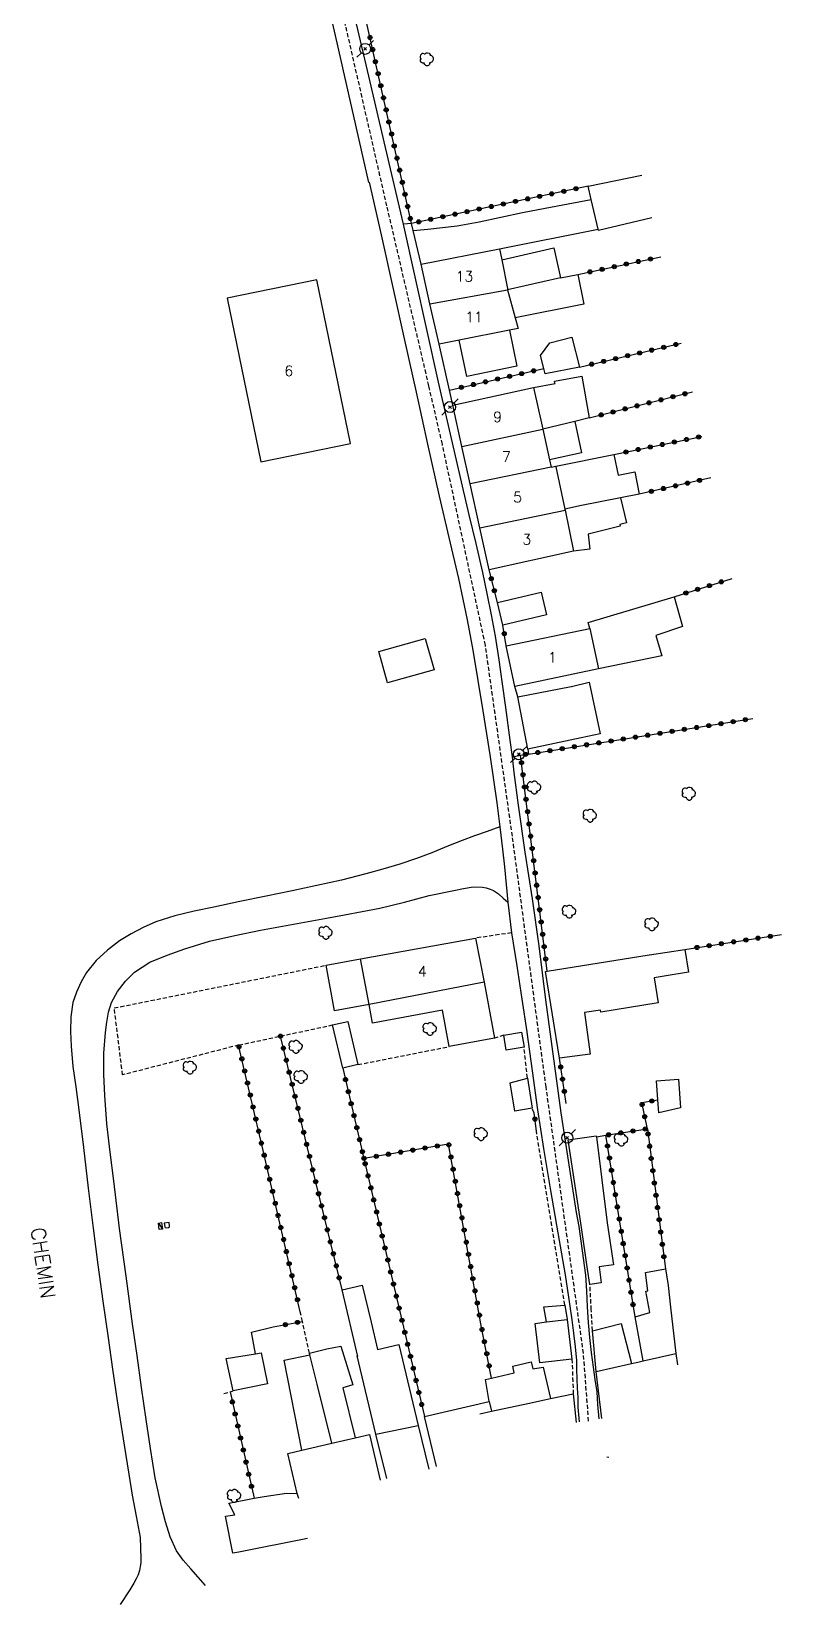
# Model space of a CAD drawing. Header units: millimetres. Extents: x 139000 to 140000, y 123999 to 125000.
# Drawn here: x 139695.1 to 139786.1, y 124371.7 to 124562.6 of the extents above; entities that cross this region are included whole.
import ezdxf
from ezdxf.enums import TextEntityAlignment as Align

# ---------------------------------------------------------------- set-up
doc = ezdxf.new("R2010")
doc.units = ezdxf.units.MM
doc.linetypes.add('DASHED', pattern=[0.75, 0.5, -0.25])
doc.layers.get('0').update_dxf_attribs({"linetype": 'CONTINUOUS'})
for name, color, linetype in [('W0001', 6, 'DASHED'), ('W0008', 7, 'CONTINUOUS'), ('W0014', 7, 'CONTINUOUS'), ('W0017', 7, 'CONTINUOUS'), ('W0071', 7, 'CONTINUOUS'), ('W0101', 7, 'CONTINUOUS'), ('W0104', 1, 'CONTINUOUS'), ('W0112', 1, 'DASHED'), ('W0300', 7, 'CONTINUOUS'), ('W0323', 7, 'CONTINUOUS'), ('W0330', 7, 'CONTINUOUS'), ('W0438', 7, 'CONTINUOUS'), ('W0473', 7, 'CONTINUOUS'), ('W0989', 7, 'CONTINUOUS'), ('W0991', 7, 'CONTINUOUS'), ('W1102', 7, 'CONTINUOUS')]:
    doc.layers.add(name, color=color, linetype=linetype)
doc.styles.get("Standard").update_dxf_attribs({"font": 'romans.shx', "width": 0.85})

# ---------------------------------------------------------------- blocks, each defined once
blk = doc.blocks.new('T473')
for p, q in [((-0.166667, 0.166667), (0.166667, -0.166667)), ((-0.166667, -0.166667), (0.166667, 0.166667)), ((0.500001, 0.500001), (1.000002, 1.000002)), ((-1.000002, -1.000002), (-0.500001, -0.500001))]:
    blk.add_line(p, q)
blk.add_ellipse((0, 0), major_axis=(0.471405, 0.471405), ratio=1, start_param=5.4977871438, end_param=11.780972451)
blk = doc.blocks.new('T300')
for p, q in [((-0.8, 0.51), (-0.86, 0.34)), ((-0.86, 0.34), (-0.86, 0.17)), ((-0.86, 0.17), (-0.74, 0.06)), ((-0.69, 0.63), (-0.8, 0.51)), ((-0.8, -0.06), (-0.74, 0.06)), ((-0.74, 0.06), (-0.69, 0.11)), ((-0.57, 0.69), (-0.69, 0.63)), ((-0.46, 0.69), (-0.57, 0.69)), ((-0.29, 0.63), (-0.46, 0.69)), ((-0.29, 0.63), (-0.17, 0.74)), ((-0.23, 0.57), (-0.29, 0.63)), ((-0.17, 0.74), (-0.06, 0.8)), ((-0.06, 0.8), (0.06, 0.8)), ((0.06, 0.8), (0.23, 0.74)), ((0.23, 0.74), (0.34, 0.63)), ((0.34, 0.63), (0.4, 0.51)), ((0.46, 0.46), (0.34, 0.46)), ((0.4, 0.51), (0.4, 0.46)), ((0.57, 0.4), (0.46, 0.46)), ((0.57, 0.4), (0.69, 0.29)), ((0.69, 0.29), (0.74, 0.17)), ((0.74, 0.06), (0.69, -0.17)), ((0.74, 0.17), (0.74, 0.06)), ((-0.8, -0.17), (-0.8, -0.06)), ((-0.8, -0.23), (-0.8, -0.17)), ((-0.74, -0.34), (-0.8, -0.23)), ((-0.69, -0.4), (-0.74, -0.34)), ((-0.51, -0.46), (-0.69, -0.4)), ((-0.4, -0.46), (-0.51, -0.46)), ((-0.4, -0.46), (-0.34, -0.46)), ((-0.34, -0.46), (-0.34, -0.4)), ((-0.34, -0.51), (-0.34, -0.46)), ((-0.29, -0.63), (-0.34, -0.51)), ((-0.17, -0.74), (-0.29, -0.63)), ((-0.06, -0.8), (-0.17, -0.74)), ((0.06, -0.8), (-0.06, -0.8)), ((0.17, -0.74), (0.06, -0.8)), ((0.23, -0.69), (0.17, -0.74)), ((0.29, -0.46), (0.23, -0.46)), ((0.29, -0.63), (0.23, -0.69)), ((0.46, -0.4), (0.29, -0.46)), ((0.34, -0.51), (0.29, -0.63)), ((0.34, -0.51), (0.34, -0.46)), ((0.57, -0.34), (0.46, -0.4)), ((0.63, -0.29), (0.57, -0.34)), ((0.69, -0.17), (0.63, -0.29))]:
    blk.add_line(p, q)
blk = doc.blocks.new('T438')
for p, q in [((-0.4, 0.2), (0.4, 0.2)), ((-0.4, -0.2), (-0.4, 0.2)), ((0.15, 1.1), (-0.3, 1.1)), ((-0.3, 1.1), (-0.3, 0.5)), ((-0.3, 0.5), (0.15, 0.5)), ((0.3, 0.65), (0.3, 0.95)), ((0.4, 0.2), (0.4, -0.2))]:
    blk.add_line(p, q)
at = {"flags": 128}
for points in [[(-0.4, -0.2), (0.4, 0.2)], [(0.4, -0.2), (-0.4, -0.2)]]:
    blk.add_lwpolyline(points, dxfattribs=at)
for centre, major_axis, start_param, end_param in [((0.15, 0.95), (0.106, -0.106), 0.785398, 2.356194), ((0.15, 0.65), (0.106, 0.106), 3.926991, 5.497787)]:
    blk.add_ellipse(centre, major_axis=major_axis, ratio=1, start_param=start_param, end_param=end_param)
blk = doc.blocks.new('t323o')
at = {"color": 0, "linetype": 'Continuous'}
for radius in [0.25, 0.15]:
    blk.add_circle((0, 0), radius, dxfattribs=at)

msp = doc.modelspace()

# ---------------------------------------------------------------- linework, layer by layer
at = {"layer": 'W0001'}
msp.add_lwpolyline([(139762.7, 124393.97), (139762.08, 124402.2), (139757.54, 124434.52), (139753.45, 124464.96), (139750.18, 124488.14), (139744.96, 124512.51), (139743.32, 124519.61), (139738.23, 124541.44), (139733.23, 124563.32), (139728.43, 124583.81), (139724.43, 124601.89), (139724.34, 124601.98), (139719.76, 124622.19), (139713.08, 124650.6), (139707.03, 124676)], dxfattribs=at)
at = {"layer": 'W0008'}
for points in [[(139740.24, 124539.2), (139738.06, 124548.53), (139735.89, 124557.85), (139733.71, 124567.18), (139730.89, 124579.3), (139728.08, 124591.43), (139725.28, 124603.56), (139722.32, 124616.6), (139719.38, 124629.64), (139716.38, 124642.67), (139713.7, 124653.9), (139710.97, 124665.12), (139708.35, 124676)], [(139723.2, 124600.12), (139723.76, 124597.72), (139727.87, 124579.91), (139731.94, 124562.1), (139736.01, 124544.28)], [(139736.1, 124544.32), (139737.52, 124537.93), (139738.94, 124531.53), (139740.36, 124525.13), (139741.77, 124518.82), (139743.17, 124512.51), (139744.58, 124506.2), (139745.74, 124501.21), (139746.9, 124496.23), (139747.96, 124491.22), (139748.65, 124487.54), (139749.28, 124483.85), (139749.88, 124480.16), (139750.75, 124474.58), (139751.56, 124468.99), (139751.92, 124466.08), (139752.25, 124463.39), (139752.48, 124461.24), (139752.7, 124459.08), (139752.92, 124456.93)], [(139757.5, 124445.08), (139756.7, 124451.64), (139755.88, 124457.33), (139755.02, 124463.02), (139754.2, 124468.71), (139753.69, 124472.66), (139753.45, 124474.57)], [(139752.92, 124456.93), (139753.36, 124453.23)], [(139761.24, 124419.29), (139759.37, 124431.38), (139757.5, 124445.08)], [(139755.19, 124441.2), (139755.2, 124441.16), (139755.86, 124436.46), (139756.51, 124431.75), (139757.21, 124427.05), (139758.07, 124421.94), (139758.98, 124416.84), (139759.85, 124411.73), (139760.39, 124408.22), (139760.68, 124406.28), (139760.88, 124404.64), (139761.08, 124402.99), (139761.22, 124401.35), (139761.25, 124400.23), (139761.26, 124399.1), (139761.3, 124397.98), (139761.41, 124396.83), (139761.4, 124395.67), (139761.55, 124393.88)], [(139764, 124394.27), (139763.82, 124396.01), (139763.75, 124397.51), (139763.5, 124399.01), (139763.28, 124400.51), (139763.06, 124402.31), (139762.86, 124404.12), (139762.7, 124405.93), (139762.58, 124407.85), (139762.48, 124409.78), (139762.36, 124411.7), (139761.56, 124417.6), (139761.24, 124419.29)]]:
    msp.add_lwpolyline(points, dxfattribs=at)
at = {"layer": 'W0014'}
for points in [[(139741.21, 124539.31), (139740.24, 124539.2)], [(139753.45, 124474.57), (139753.19, 124476.6), (139752.67, 124480.55), (139752.27, 124483.44), (139751.87, 124486.33), (139751.41, 124489.21), (139750.93, 124491.8), (139750.41, 124494.38), (139749.86, 124496.96), (139749.07, 124500.45), (139748.23, 124503.93), (139747.4, 124507.41), (139746.42, 124511.62), (139745.45, 124515.84), (139744.49, 124520.06), (139743.06, 124526.44), (139741.65, 124532.82), (139740.24, 124539.2)], [(139742.37, 124534.35), (139741.42, 124538.44), (139741.21, 124539.31)], [(139746.21, 124517.23), (139745.81, 124519.08), (139744.58, 124524.67)], [(139755.32, 124475.5), (139755.4, 124474.92)], [(139753.45, 124474.57), (139754.45, 124474.77)], [(139753.36, 124453.23), (139753.98, 124449.21), (139754.59, 124445.19), (139755.19, 124441.2)], [(139765.17, 124389.58), (139764.93, 124389.6)]]:
    msp.add_lwpolyline(points, dxfattribs=at)
at = {"layer": 'W0017'}
for points in [[(139741.42, 124538.44), (139743.2, 124538.61), (139744.98, 124538.79), (139746.76, 124539.01), (139749.41, 124539.49), (139752.04, 124540.06), (139754.67, 124540.63), (139757.45, 124541.17), (139760.23, 124541.69), (139763.02, 124542.22)], [(139751.9, 124536.22), (139763.88, 124538.6)]]:
    msp.add_lwpolyline(points, dxfattribs=at)
at = {"layer": 'W0071'}
for points in [[(139751.92, 124466.08), (139750.39, 124465.53), (139748.87, 124464.98), (139747.35, 124464.41), (139745.51, 124463.68), (139743.67, 124462.94), (139741.82, 124462.24), (139739.79, 124461.56), (139737.73, 124460.94), (139735.67, 124460.37), (139732.71, 124459.62), (139729.73, 124458.96), (139726.75, 124458.32), (139723.58, 124457.67), (139720.41, 124457.04), (139717.25, 124456.35), (139714.87, 124455.84), (139712.49, 124455.29), (139710.2, 124454.54), (139708.68, 124453.87), (139707.21, 124453.12), (139705.81, 124452.24), (139704.33, 124451.12), (139702.96, 124449.86), (139701.81, 124448.43), (139701.13, 124447.27), (139700.57, 124446.03), (139700.15, 124444.75), (139699.89, 124443.03), (139699.86, 124441.24), (139699.92, 124439.46), (139700.12, 124436.99), (139700.48, 124434.53), (139700.84, 124432.06), (139701.42, 124427.16), (139702, 124422.26), (139702.6, 124417.37), (139703.18, 124412.94), (139703.78, 124408.52), (139704.4, 124404.1), (139704.95, 124400.26), (139705.51, 124396.42), (139706.1, 124392.59), (139706.51, 124390.06), (139706.93, 124387.53), (139707.33, 124385), (139707.82, 124382.43), (139708.3, 124379.86), (139708.4, 124377.29), (139708.37, 124376.8), (139708.32, 124376.32), (139708.23, 124375.85), (139708.05, 124375.32), (139707.82, 124374.82), (139707.55, 124374.32), (139707.3, 124373.9), (139707.04, 124373.49), (139705.89, 124371.72)], [(139716.21, 124374.04), (139714.44, 124376.07), (139713.52, 124377.12), (139712.72, 124378.23), (139711.94, 124379.94), (139711.39, 124381.77), (139710.9, 124383.62), (139710.11, 124387.1), (139709.55, 124390.64), (139709.03, 124394.19), (139708.45, 124398.06), (139707.92, 124401.93), (139707.39, 124405.8), (139706.59, 124411.58), (139705.81, 124417.36), (139705.09, 124423.15), (139704.66, 124426.6), (139704.26, 124430.04), (139704, 124433.49), (139703.9, 124436.05), (139703.88, 124438.61), (139704.08, 124441.14), (139704.24, 124442.37), (139704.46, 124443.59), (139704.82, 124444.75), (139705.56, 124446.1), (139706.52, 124447.35), (139707.61, 124448.44), (139709.46, 124449.65), (139711.57, 124450.53), (139713.72, 124451.29), (139716.72, 124452.21), (139719.8, 124452.9), (139722.89, 124453.53), (139725.56, 124454.04), (139728.24, 124454.51), (139730.92, 124454.99), (139733.08, 124455.39), (139735.24, 124455.8), (139737.39, 124456.23), (139740.37, 124456.96), (139743.35, 124457.74), (139746.35, 124458.35), (139747.52, 124458.59), (139748.68, 124458.8), (139749.83, 124458.78), (139750.29, 124458.68), (139750.74, 124458.53), (139751.17, 124458.35), (139751.79, 124457.94), (139752.35, 124457.44), (139752.92, 124456.93)]]:
    msp.add_lwpolyline(points, dxfattribs=at)
at = {"layer": 'W0101'}
for points in [[(139742.37, 124534.35), (139751.9, 124536.22), (139752.16, 124534.9), (139752.85, 124531.39), (139752.88, 124531.26)], [(139743.46, 124529.54), (139742.37, 124534.35)], [(139752.88, 124531.26), (139753.81, 124527.85), (139754.16, 124526.56), (139753.11, 124526.35), (139747, 124525.15), (139744.58, 124524.67)], [(139744.58, 124524.67), (139743.46, 124529.54)], [(139746.21, 124517.23), (139756, 124519.4), (139757.13, 124514.32)], [(139747.32, 124512.24), (139746.21, 124517.23)], [(139757.13, 124514.32), (139757.95, 124510.62), (139758.15, 124509.73)], [(139748.32, 124507.69), (139747.32, 124512.24)], [(139758.15, 124509.73), (139758.73, 124509.85), (139758.74, 124509.79), (139758.74, 124509.78), (139759.82, 124504.65)], [(139749.5, 124502.35), (139748.32, 124507.69)], [(139759.82, 124504.65), (139759.84, 124504.52), (139760.88, 124499.55), (139750.62, 124497.27)], [(139750.62, 124497.27), (139749.5, 124502.35)], [(139752.71, 124488.05), (139762.86, 124490.17), (139763.89, 124485.24), (139753.76, 124483.12)], [(139753.76, 124483.12), (139752.71, 124488.05)], [(139750.04, 124447.23), (139736.09, 124444.52), (139735.02, 124450.05), (139748.99, 124452.58)], [(139748.99, 124452.58), (139750.04, 124447.23)], [(139763.6, 124399.98), (139767.91, 124400.97), (139768.66, 124401.14)], [(139768.66, 124401.14), (139769.3, 124401.29), (139773.28, 124402.2), (139773.47, 124400.81)], [(139764.3, 124394.31), (139763.6, 124399.98)], [(139755.32, 124396.11), (139758.07, 124396.7), (139760.84, 124397.29)], [(139760.84, 124397.29), (139761.19, 124393.82)], [(139749.5, 124394.87), (139749.5, 124394.87), (139750.92, 124395.17), (139755.32, 124396.11)], [(139738.22, 124387.02), (139736.87, 124392.38), (139742.02, 124393.46), (139743.31, 124388.16)], [(139727.55, 124384.6), (139727.33, 124385.19), (139726.2, 124390.06), (139727.93, 124390.46), (139731.56, 124391.3)], [(139731.56, 124391.3), (139734.37, 124391.95), (139736.13, 124392.35), (139737.42, 124386.82)]]:
    msp.add_lwpolyline(points, dxfattribs=at)
msp.add_lwpolyline([(139718.85, 124530.22), (139722.94, 124510.36), (139733.82, 124512.6), (139729.73, 124532.46), (139718.85, 124530.22)], close=True, dxfattribs=at)
at = {"layer": 'W0104'}
for points in [[(139770.36, 124539.96), (139763.92, 124538.43), (139763.88, 124538.6), (139763.02, 124542.22), (139762.63, 124543.82), (139769.15, 124545.14)], [(139752.16, 124534.9), (139758.5, 124536.32), (139759.31, 124532.7), (139752.88, 124531.26)], [(139759.31, 124532.7), (139761.41, 124533.11), (139762.12, 124529.49), (139753.81, 124527.85)], [(139753.11, 124526.35), (139754, 124521.99), (139747.91, 124520.74), (139747, 124525.15)], [(139756, 124519.4), (139758.63, 124519.86), (139758.62, 124519.91), (139758.56, 124520.16), (139761.87, 124520.75), (139762.76, 124515.7), (139761.01, 124515.27), (139757.13, 124514.32)], [(139761.01, 124515.27), (139761.83, 124511.47), (139757.95, 124510.62)], [(139758.73, 124509.85), (139765.77, 124511.27), (139766.27, 124508.76), (139768.3, 124509.17), (139768.85, 124506.47), (139766.55, 124506.01), (139761.85, 124505.06), (139759.82, 124504.65)], [(139766.55, 124506.01), (139767.3, 124502.98), (139766.47, 124502.78), (139766.52, 124502.55), (139762.64, 124501.59), (139762.86, 124499.78), (139760.88, 124499.55)], [(139762.86, 124490.17), (139762.65, 124490.86), (139773.07, 124494), (139774.08, 124490.41), (139770.85, 124489.3), (139771.6, 124486.82), (139763.89, 124485.24)], [(139736.09, 124444.52), (139731.88, 124443.76), (139730.87, 124449.29), (139735.02, 124450.05)], [(139750.04, 124447.23), (139751.29, 124440.43), (139745.78, 124439.42), (139744.97, 124443.84), (139736.5, 124442.28), (139736.09, 124444.52)], [(139769.3, 124401.29), (139768.33, 124406.64), (139770.13, 124407.16), (139769.66, 124409.74), (139769.88, 124409.78), (139769.62, 124412.02), (139772.02, 124412.46), (139772.35, 124410.43), (139772.65, 124407.79), (139773.28, 124402.2)], [(139736.87, 124392.38), (139734.61, 124401.88), (139734.72, 124401.83), (139732.8, 124409.91), (139735.24, 124410.49), (139736.32, 124405.97), (139737.11, 124402.66), (139739.68, 124403.27), (139742.02, 124393.46)], [(139757.59, 124406.01), (139757.28, 124407.86), (139759.8, 124408.06), (139760.09, 124406.31)], [(139763.6, 124399.98), (139763.18, 124404.94), (139766.67, 124405.83), (139767.91, 124400.97)], [(139727.93, 124390.46), (139725.75, 124401.37), (139728.89, 124402), (139728.84, 124402.22), (139730.95, 124402.73), (139732.65, 124403.07), (139734.08, 124398.37), (139732.9, 124398.01), (139734.37, 124391.95)], [(139731.56, 124391.3), (139729.77, 124398.46), (139728.89, 124402)], [(139744.25, 124388.48), (139744.25, 124388.48), (139742.8, 124394.53), (139750.65, 124396.36), (139750.18, 124399.03), (139750.93, 124399.2), (139753.69, 124399.85), (139753.5, 124400.65), (139755.73, 124401.17), (139755.92, 124400.31), (139757.18, 124400.53), (139758.07, 124396.7)], [(139750.65, 124396.36), (139750.92, 124395.17)], [(139728.62, 124379.72), (139720.27, 124378.09), (139719.55, 124377.95), (139718.65, 124382.46), (139719.78, 124382.62), (139719.04, 124384.03), (139722.12, 124384.61), (139723.34, 124384.83), (139726.07, 124385.22), (139727.33, 124385.19)]]:
    msp.add_lwpolyline(points, dxfattribs=at)
for points in [[(139757.42, 124521.07), (139757.26, 124521.7), (139756.86, 124523.29), (139757.98, 124524.8), (139760.68, 124525.49), (139761.6, 124521.88)], [(139752.29, 124490.54), (139751.64, 124493.29), (139756.95, 124494.56), (139757.6, 124491.81)], [(139742.88, 124488.95), (139743.96, 124485.13), (139738.31, 124483.54), (139737.24, 124487.37)], [(139754.1, 124481.84), (139760.6, 124483.13), (139760.61, 124483.13), (139762.77, 124483.62), (139764.1, 124477.37), (139761.81, 124476.88), (139755.32, 124475.5)], [(139759.16, 124438.03), (139757.46, 124448.54), (139757.68, 124448.57), (139770.05, 124450.57), (139770.07, 124450.57), (139774.37, 124451.22), (139774.81, 124448.45), (139771.87, 124447.97), (139770.67, 124447.78), (139770.66, 124447.78), (139771.15, 124444.72), (139764.18, 124443.59), (139764.14, 124443.85), (139762.22, 124443.54), (139762.88, 124438.51)], [(139733.48, 124442.48), (139734.72, 124437.23), (139732.88, 124436.8), (139731.65, 124442.05)], [(139752.42, 124440.8), (139754.57, 124441.15), (139754.87, 124439.33), (139752.71, 124438.98)], [(139753.18, 124435.04), (139755.27, 124435.6), (139755.86, 124431.94), (139753.74, 124431.59)], [(139770.94, 124435.28), (139773.62, 124435.45), (139773.85, 124431.98), (139771.2, 124431.39), (139771.09, 124432.95)], [(139762.58, 124412.43), (139761.82, 124417.45), (139760.21, 124428.09), (139763.63, 124428.6), (139763.65, 124428.49), (139764.97, 124418.03), (139765.73, 124412.95), (139763.98, 124412.69), (139764.22, 124410.77), (139762.86, 124410.56)], [(139760.68, 124401.51), (139756.8, 124401.04), (139756.21, 124405.84), (139757.59, 124406.01), (139760.09, 124406.31)], [(139722.98, 124402.25), (139723.76, 124398.5), (139719.58, 124397.63), (139718.75, 124401.59), (139722.28, 124402.14)]]:
    msp.add_lwpolyline(points, close=True, dxfattribs=at)
at = {"layer": 'W0112'}
for points in [[(139753.36, 124453.23), (139748.99, 124452.58)], [(139720.25, 124439.6), (139706.17, 124435.99), (139705.16, 124444.11), (139730.87, 124449.29)], [(139720.25, 124439.6), (139725.33, 124440.69), (139731.65, 124442.05)], [(139752.42, 124440.8), (139751.29, 124440.43)], [(139734.72, 124437.23), (139745.78, 124439.42)], [(139755.27, 124435.6), (139754.87, 124439.33)], [(139756.09, 124431.35), (139755.86, 124431.94)], [(139759.8, 124408.06), (139756.38, 124429.14)], [(139763.18, 124404.94), (139763.02, 124407.51), (139762.86, 124410.56)], [(139728.84, 124402.22), (139727.98, 124406.06), (139727.71, 124407.24)], [(139760.68, 124401.51), (139760.84, 124397.29)], [(139718.46, 124397.32), (139719.22, 124397.53), (139719.58, 124397.63)]]:
    msp.add_lwpolyline(points, dxfattribs=at)
at = {"layer": 'W0323'}
for points in [[(139762.63, 124543.82), (139741.21, 124539.31), (139732, 124580.64), (139730.77, 124586.18)], [(139761.41, 124533.11), (139771.46, 124535.26)], [(139761.6, 124521.88), (139773.93, 124524.76)], [(139745.81, 124519.08), (139757.26, 124521.7)], [(139762.76, 124515.7), (139775.3, 124518.86)], [(139765.77, 124511.27), (139776.45, 124513.46)], [(139777.52, 124508.43), (139768.85, 124506.47)], [(139751.64, 124493.29), (139750.62, 124497.27)], [(139773.07, 124494), (139780.1, 124496.23)], [(139752.71, 124488.05), (139752.29, 124490.54)], [(139754.1, 124481.84), (139753.76, 124483.12)], [(139757.68, 124448.57), (139754.45, 124474.77), (139755.4, 124474.92), (139782.63, 124479.22)], [(139774.37, 124451.22), (139786.1, 124453.02)], [(139729.19, 124424.64), (139725.33, 124440.69)], [(139727.71, 124407.24), (139723.22, 124426.8), (139720.25, 124439.6)], [(139759.96, 124432.5), (139759.16, 124438.03)], [(139732.88, 124436.8), (139735.45, 124425.86), (139742.8, 124394.53)], [(139756.38, 124429.14), (139756.09, 124431.35)], [(139769.83, 124429.45), (139769.14, 124432.63), (139771.09, 124432.95)], [(139763.65, 124428.49), (139764.78, 124428.67), (139769.83, 124429.45)], [(139769.83, 124429.45), (139772.02, 124412.46)], [(139749.72, 124405.35), (139745.72, 124427.59), (139735.45, 124425.86)], [(139768.33, 124406.64), (139764.78, 124428.67)], [(139732.8, 124409.91), (139729.19, 124424.64)], [(139724.44, 124405.4), (139727.98, 124406.06)], [(139750.93, 124399.2), (139749.72, 124405.35)], [(139719.22, 124397.53), (139722.12, 124384.61)]]:
    msp.add_lwpolyline(points, dxfattribs=at)
at = {"layer": 'W0330'}
msp.add_lwpolyline([(139722.28, 124402.14), (139721.81, 124404.76), (139724.44, 124405.4)], dxfattribs=at)
at = {"layer": 'W1102'}
for points in [[(139743.46, 124529.54), (139752.88, 124531.26)], [(139747.32, 124512.24), (139757.13, 124514.32)], [(139758.15, 124509.73), (139748.32, 124507.69)], [(139749.5, 124502.35), (139759.84, 124504.52)]]:
    msp.add_lwpolyline(points, dxfattribs=at)

# ---------------------------------------------------------------- block references
at = {"layer": 'W0300'}
for p in [(139743.11, 124559.22), (139756.12, 124470.85), (139774.9, 124470.1), (139762.89, 124467.43), (139760.36, 124455.79), (139730.83, 124453.22), (139770.38, 124454.25), (139743.47, 124441.55), (139727.2, 124439.39), (139714.36, 124436.87), (139727.82, 124435.73), (139749.66, 124428.8), (139766.68, 124428.12), (139719.73, 124384.9)]:
    msp.add_blockref('T300', p, dxfattribs=at)
at = {"layer": 'W0323'}
for p, rotation in [((139736.19, 124561.86), 102.5637335076352), ((139736.51, 124560.4), 102.5637335076352), ((139736.84, 124558.93), 102.5637335076352), ((139737.17, 124557.47), 102.5637335076352), ((139737.49, 124556.01), 102.5637335076352), ((139737.82, 124554.54), 102.5637335076352), ((139738.14, 124553.08), 102.5637335076352), ((139738.47, 124551.61), 102.5637335076352), ((139738.8, 124550.15), 102.5637335076352), ((139739.12, 124548.69), 102.5637335076352), ((139739.45, 124547.22), 102.5637335076352), ((139739.78, 124545.76), 102.5637335076352), ((139740.1, 124544.29), 102.5637335076352), ((139761.17, 124543.51), 191.9022723228705), ((139740.43, 124542.83), 102.5637335076352), ((139752.36, 124541.66), 191.9022723228705), ((139753.83, 124541.97), 191.9022723228705), ((139755.3, 124542.28), 191.9022723228705), ((139756.76, 124542.58), 191.9022723228705), ((139758.23, 124542.89), 191.9022723228705), ((139759.7, 124543.2), 191.9022723228705), ((139740.75, 124541.36), 102.5637335076352), ((139741.08, 124539.9), 102.5637335076352), ((139743.55, 124539.8), 191.9022723228705), ((139745.02, 124540.11), 191.9022723228705), ((139746.49, 124540.42), 191.9022723228705), ((139747.96, 124540.73), 191.9022723228705), ((139749.42, 124541.04), 191.9022723228705), ((139750.89, 124541.35), 191.9022723228705), ((139742.09, 124539.49), 191.9022723228705), ((139765.81, 124534.05), 12.07209000532335), ((139767.28, 124534.37), 12.07209000532335), ((139768.74, 124534.68), 12.07209000532335), ((139770.21, 124534.99), 12.07209000532335), ((139762.87, 124533.43), 12.07209000532335), ((139764.34, 124533.74), 12.07209000532335), ((139773.28, 124524.61), 13.16874873319778), ((139764.52, 124522.56), 13.16874873319778), ((139765.98, 124522.9), 13.16874873319778), ((139767.44, 124523.25), 13.16874873319778), ((139768.9, 124523.59), 13.16874873319778), ((139770.36, 124523.93), 13.16874873319778), ((139771.82, 124524.27), 13.16874873319778), ((139753.12, 124520.75), 12.8557128877244), ((139754.58, 124521.08), 12.8557128877244), ((139756.04, 124521.42), 12.8557128877244), ((139763.06, 124522.22), 13.16874873319778), ((139747.27, 124519.42), 12.8557128877244), ((139748.73, 124519.75), 12.8557128877244), ((139750.19, 124520.08), 12.8557128877244), ((139751.66, 124520.42), 12.8557128877244), ((139774.4, 124518.63), 14.1462149613328), ((139767.13, 124516.8), 14.1462149613328), ((139768.58, 124517.17), 14.1462149613328), ((139770.03, 124517.53), 14.1462149613328), ((139771.49, 124517.9), 14.1462149613328), ((139772.94, 124518.27), 14.1462149613328), ((139764.22, 124516.07), 14.1462149613328), ((139765.67, 124516.43), 14.1462149613328), ((139774.58, 124513.08), 11.63223332960269), ((139776.05, 124513.38), 11.63223332960269), ((139767.24, 124511.57), 11.63223332960269), ((139768.71, 124511.87), 11.63223332960269), ((139770.18, 124512.17), 11.63223332960269), ((139771.64, 124512.48), 11.63223332960269), ((139773.11, 124512.78), 11.63223332960269), ((139771.78, 124507.13), 192.7296363465251), ((139773.24, 124507.46), 192.7296363465251), ((139774.7, 124507.79), 192.7296363465251), ((139776.16, 124508.12), 192.7296363465251), ((139770.31, 124506.8), 192.7296363465251), ((139750.89, 124496.2), 104.3710060759612), ((139778.79, 124495.81), 17.57938072532846), ((139751.27, 124494.75), 104.3710060759612), ((139774.5, 124494.46), 17.57938072532846), ((139775.93, 124494.91), 17.57938072532846), ((139777.36, 124495.36), 17.57938072532846), ((139752.47, 124489.53), 99.5478826516997), ((139778.76, 124478.61), 8.971010005645311), ((139780.24, 124478.84), 8.971010005645311), ((139781.72, 124479.08), 8.971010005645311), ((139766.91, 124476.74), 8.971010005645311), ((139768.39, 124476.97), 8.971010005645311), ((139769.87, 124477.2), 8.971010005645311), ((139771.35, 124477.44), 8.971010005645311), ((139772.83, 124477.67), 8.971010005645311), ((139774.32, 124477.91), 8.971010005645311), ((139775.8, 124478.14), 8.971010005645311), ((139777.28, 124478.37), 8.971010005645311), ((139755.05, 124474.87), 8.991247277543886), ((139756.54, 124475.1), 8.971010005645311), ((139758.02, 124475.33), 8.971010005645311), ((139759.5, 124475.57), 8.971010005645311), ((139760.98, 124475.8), 8.971010005645311), ((139762.46, 124476.04), 8.971010005645311), ((139763.94, 124476.27), 8.971010005645311), ((139765.43, 124476.5), 8.971010005645311), ((139754.56, 124473.88), 97.01623656816099), ((139754.75, 124472.4), 97.01623656816099), ((139754.93, 124470.91), 97.01623656816099), ((139755.11, 124469.42), 97.01623656816099), ((139755.3, 124467.93), 97.01623656816099), ((139755.48, 124466.44), 97.01623656816099), ((139755.66, 124464.95), 97.01623656816099), ((139755.85, 124463.46), 97.01623656816099), ((139756.03, 124461.97), 97.01623656816099), ((139756.21, 124460.49), 97.01623656816099), ((139756.4, 124459), 97.01623656816099), ((139756.58, 124457.51), 97.01623656816099), ((139756.76, 124456.02), 97.01623656816099), ((139756.95, 124454.53), 97.01623656816099), ((139757.13, 124453.04), 97.01623656816099), ((139778.81, 124451.9), 8.729880275703344), ((139780.3, 124452.13), 8.729880275703344), ((139781.78, 124452.36), 8.729880275703344), ((139783.26, 124452.58), 8.729880275703344), ((139784.74, 124452.81), 8.729880275703344), ((139757.31, 124451.55), 97.01623656816099), ((139757.5, 124450.06), 97.01623656816099), ((139775.85, 124451.45), 8.729880275703344), ((139777.33, 124451.67), 8.729880275703344), ((139725.33, 124440.68), 103.5041050398639), ((139720.3, 124439.39), 103.0694696106514), ((139725.68, 124439.23), 103.5041050398639), ((139720.64, 124437.93), 103.0694696106514), ((139726.03, 124437.77), 103.5041050398639), ((139759.32, 124436.95), 98.21706780142817), ((139720.98, 124436.47), 103.0694696106514), ((139721.32, 124435.01), 103.0694696106514), ((139726.38, 124436.31), 103.5041050398639), ((139726.74, 124434.85), 103.5041050398639), ((139733.21, 124435.42), 283.199371949668), ((139759.53, 124435.47), 98.21706780142817), ((139721.66, 124433.55), 103.0694696106514), ((139727.09, 124433.39), 103.5041050398639), ((139733.55, 124433.96), 283.199371949668), ((139759.75, 124433.98), 98.21706780142817), ((139770.37, 124432.83), 9.106245962061799), ((139722, 124432.09), 103.0694696106514), ((139727.44, 124431.93), 103.5041050398639), ((139733.89, 124432.5), 283.199371949668), ((139734.23, 124431.04), 283.199371949668), ((139769.19, 124432.39), 102.2879822191409), ((139769.51, 124430.92), 102.2879822191409), ((139722.33, 124430.62), 103.0694696106514), ((139722.67, 124429.16), 103.0694696106514), ((139727.79, 124430.48), 103.5041050398639), ((139728.14, 124429.02), 103.5041050398639), ((139734.58, 124429.58), 283.199371949668), ((139756.19, 124430.62), 97.24903299341145), ((139766.61, 124428.95), 8.847730744514076), ((139768.09, 124429.18), 8.847730744514076), ((139769.58, 124429.42), 8.847730744514076), ((139723.01, 124427.7), 103.0694696106514), ((139728.49, 124427.56), 103.5041050398639), ((139734.92, 124428.12), 283.199371949668), ((139742.86, 124427.11), 189.5889325162297), ((139744.34, 124427.36), 189.5889325162297), ((139745.74, 124427.5), 100.199381709952), ((139764.99, 124427.37), 99.14362162597759), ((139765.13, 124428.72), 8.847730744514076), ((139769.91, 124428.82), 277.3675652366327), ((139770.1, 124427.33), 277.3675652366327), ((139723.35, 124426.24), 102.9229433498063), ((139728.84, 124426.1), 103.5041050398639), ((139735.26, 124426.66), 283.199371949668), ((139735.46, 124425.86), 189.5889325162297), ((139735.6, 124425.2), 283.2017721079332), ((139736.94, 124426.11), 189.5889325162297), ((139738.42, 124426.36), 189.5889325162297), ((139739.9, 124426.61), 189.5889325162297), ((139741.38, 124426.86), 189.5889325162297), ((139746, 124426.02), 100.199381709952), ((139765.23, 124425.89), 99.14362162597759), ((139770.29, 124425.84), 277.3675652366327), ((139723.69, 124424.78), 102.9229433498063), ((139724.02, 124423.32), 102.9229433498063), ((139729.23, 124424.47), 103.777029761475), ((139735.95, 124423.74), 283.2017721079332), ((139746.27, 124424.54), 100.199381709952), ((139765.47, 124424.41), 99.14362162597759), ((139770.49, 124424.36), 277.3675652366327), ((139724.36, 124421.86), 102.9229433498063), ((139729.59, 124423.02), 103.777029761475), ((139729.94, 124421.56), 103.777029761475), ((139736.29, 124422.28), 283.2017721079332), ((139746.53, 124423.07), 100.199381709952), ((139746.8, 124421.59), 100.199381709952), ((139765.71, 124422.93), 99.14362162597759), ((139765.95, 124421.45), 99.14362162597759), ((139770.68, 124422.87), 277.3675652366327), ((139770.87, 124421.38), 277.3675652366327), ((139724.69, 124420.39), 102.9229433498063), ((139730.3, 124420.1), 103.777029761475), ((139736.63, 124420.82), 283.2017721079332), ((139736.98, 124419.36), 283.2017721079332), ((139747.07, 124420.12), 100.199381709952), ((139766.18, 124419.97), 99.14362162597759), ((139771.06, 124419.89), 277.3675652366327), ((139725.03, 124418.93), 102.9229433498063), ((139725.36, 124417.47), 102.9229433498063), ((139730.66, 124418.65), 103.777029761475), ((139737.32, 124417.9), 283.2017721079332), ((139747.33, 124418.64), 100.199381709952), ((139766.42, 124418.49), 99.14362162597759), ((139771.26, 124418.41), 277.3675652366327), ((139725.7, 124416.01), 102.9229433498063), ((139731.01, 124417.19), 103.777029761475), ((139731.37, 124415.73), 103.777029761475), ((139737.66, 124416.44), 283.2017721079332), ((139747.6, 124417.16), 100.199381709952), ((139747.86, 124415.69), 100.199381709952), ((139766.66, 124417), 99.14362162597759), ((139766.9, 124415.52), 99.14362162597759), ((139771.45, 124416.92), 277.3675652366327), ((139726.03, 124414.55), 102.9229433498063), ((139731.73, 124414.28), 103.777029761475), ((139738, 124414.98), 283.2017721079332), ((139748.13, 124414.21), 100.199381709952), ((139767.14, 124414.04), 99.14362162597759), ((139771.64, 124415.43), 277.3675652366327), ((139771.83, 124413.94), 277.3675652366327), ((139726.37, 124413.08), 102.9229433498063), ((139732.09, 124412.82), 103.777029761475), ((139738.35, 124413.52), 283.2017721079332), ((139738.69, 124412.06), 283.2017721079332), ((139748.39, 124412.73), 100.199381709952), ((139767.38, 124412.56), 99.14362162597759), ((139726.71, 124411.62), 102.9229433498063), ((139727.04, 124410.16), 102.9229433498063), ((139732.44, 124411.36), 103.777029761475), ((139739.03, 124410.6), 283.2017721079332), ((139748.66, 124411.26), 100.199381709952), ((139767.61, 124411.08), 99.14362162597759), ((139727.38, 124408.7), 102.9229433498063), ((139739.37, 124409.14), 283.2017721079332), ((139748.93, 124409.78), 100.199381709952), ((139749.19, 124408.31), 100.199381709952), ((139767.85, 124409.6), 99.14362162597759), ((139768.09, 124408.12), 99.14362162597759), ((139739.72, 124407.68), 283.2017721079332), ((139740.06, 124406.21), 283.2017721079332), ((139749.46, 124406.83), 100.199381709952), ((139725.92, 124405.68), 10.63824763444428), ((139727.39, 124405.95), 10.63824763444428), ((139740.4, 124404.75), 283.2017721079332), ((139749.77, 124405.09), 101.0858068000009), ((139740.74, 124403.29), 283.2017721079332), ((139750.06, 124403.62), 101.0858068000009), ((139741.09, 124401.83), 283.2017721079332), ((139741.43, 124400.37), 283.2017721079332), ((139750.35, 124402.15), 101.0858068000009), ((139750.64, 124400.68), 101.0858068000009), ((139741.77, 124398.91), 283.2017721079332), ((139742.11, 124397.45), 283.2017721079332), ((139719.49, 124396.31), 282.6836544492798), ((139719.82, 124394.85), 282.6836544492798), ((139742.46, 124395.99), 283.2017721079332), ((139720.15, 124393.39), 282.6836544492798), ((139720.48, 124391.92), 282.6836544492798), ((139720.81, 124390.46), 282.6836544492798), ((139721.14, 124389), 282.6836544492798), ((139721.47, 124387.53), 282.6836544492798), ((139721.8, 124386.07), 282.6836544492798)]:
    msp.add_blockref('t323o', p, dxfattribs=dict(at, rotation=rotation))
at = {"layer": 'W0438', "rotation": 277.8000325465414}
msp.add_blockref('T438', (139710.76, 124417.64), dxfattribs=at)
at = {"layer": 'W0473'}
for p in [(139735.6, 124560.48), (139745.89, 124517.02), (139754.24, 124474.89), (139760.11, 124428.36)]:
    msp.add_blockref('T473', p, dxfattribs=at)

# ---------------------------------------------------------------- texts
at = {"layer": 'W0989'}
msp.add_text('CHEMIN', height=1.75, rotation=278.6014, dxfattribs=at).set_placement((139695.01, 124417.32))
at = {"layer": 'W0991'}
for s, p in [('13', (139747.63, 124532.88)), ('11', (139748.81, 124527.96)), ('6', (139726.34, 124521.41)), ('9', (139751.66, 124515.82)), ('7', (139752.72, 124511.01)), ('5', (139754.09, 124506.1)), ('3', (139755.2, 124500.96)), ('1', (139758.3, 124486.64)), ('4', (139742.54, 124448.55))]:
    msp.add_text(s, height=1.25, dxfattribs=at).set_placement(p, align=Align.MIDDLE_CENTER)

doc.saveas('drawing.dxf')
